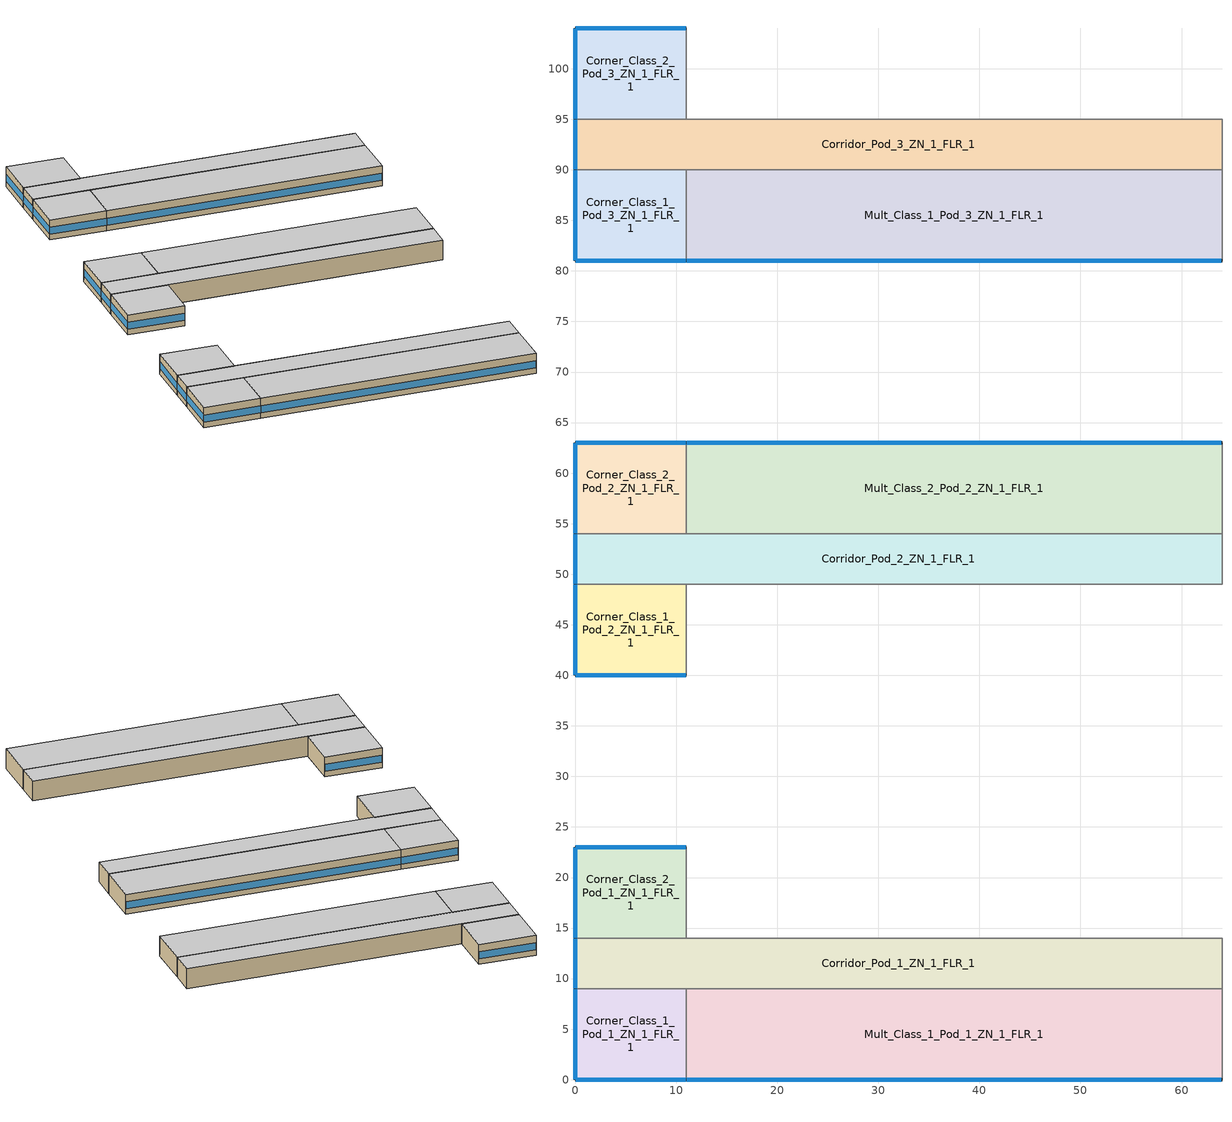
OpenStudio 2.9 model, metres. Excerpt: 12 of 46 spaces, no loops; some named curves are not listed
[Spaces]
Mult_Class_2_Pod_2_ZN_1_FLR_1
 floor ground: 64,63 64,54 11,54 11,63 z0
 wall outside (Mult_Class_2_Pod_2_ZN_1_FLR_1_Wall_3 Typical Insulated Steel Framed Exterior Wall R-11.9): 64,63 11,63 z0:4
 wall to Corner_Class_2_Pod_2_ZN_1_FLR_1: 11,63 11,54 z0:4
 wall to Corridor_Pod_2_ZN_1_FLR_1: 11,54 64,54 z0:4
 wall to Main_Corridor_ZN_1_FLR_1: 64,54 64,63 z0:4
 window: 63.95,63 11.05,63 z1.1:2.5
 ceiling to Mult_Class_2_Pod_2_ZN_1_FLR_2: 64,54 64,63 11,63 11,54 z4
Corner_Class_2_Pod_3_ZN_1_FLR_1
 floor ground: 11,104 11,95 0,95 0,104 z0
 wall outside (Corner_Class_2_Pod_3_ZN_1_FLR_1_Wall_4 Typical Insulated Steel Framed Exterior Wall R-11.9): 0,104 0,95 z0:4
 wall outside (Corner_Class_2_Pod_3_ZN_1_FLR_1_Wall_3 Typical Insulated Steel Framed Exterior Wall R-11.9): 11,104 0,104 z0:4
 wall to Corridor_Pod_3_ZN_1_FLR_1: 0,95 11,95 z0:4
 wall to Mult_Class_2_Pod_3_ZN_1_FLR_1: 11,95 11,104 z0:4
 window: 0,103.95 0,95.05 z1.1:2.52; 10.95,104 0.05,104 z1.1:2.51
 ceiling to Corner_Class_2_Pod_3_ZN_1_FLR_2: 11,95 11,104 0,104 0,95 z4
Mult_Class_1_Pod_1_ZN_1_FLR_1
 floor ground: 64,9 64,0 11,0 11,9 z0
 wall outside (Mult_Class_1_Pod_1_ZN_1_FLR_1_Wall_1 Typical Insulated Steel Framed Exterior Wall R-11.9): 11,0 64,0 z0:4
 wall to Lobby_ZN_1_FLR_1: 64,0 64,9 z0:4
 wall to Corner_Class_1_Pod_1_ZN_1_FLR_1: 11,9 11,0 z0:4
 wall to Corridor_Pod_1_ZN_1_FLR_1: 64,9 11,9 z0:4
 window: 11.05,0 63.95,0 z1.1:2.5
 ceiling to Mult_Class_1_Pod_1_ZN_1_FLR_2: 64,0 64,9 11,9 11,0 z4
Corner_Class_1_Pod_1_ZN_1_FLR_1
 floor ground: 11,9 11,0 0,0 0,9 z0
 wall outside (Corner_Class_1_Pod_1_ZN_1_FLR_1_Wall_1 Typical Insulated Steel Framed Exterior Wall R-11.9): 0,0 11,0 z0:4
 wall outside (Corner_Class_1_Pod_1_ZN_1_FLR_1_Wall_4 Typical Insulated Steel Framed Exterior Wall R-11.9): 0,9 0,0 z0:4
 wall to Corridor_Pod_1_ZN_1_FLR_1: 11,9 0,9 z0:4
 window: 0.05,0 10.95,0 z1.1:2.51; 0,8.95 0,0.05 z1.1:2.52
 ceiling to Corner_Class_1_Pod_1_ZN_1_FLR_2: 11,0 11,9 0,9 0,0 z4
Corner_Class_1_Pod_2_ZN_1_FLR_1
 floor ground: 11,49 11,40 0,40 0,49 z0
 wall outside (Corner_Class_1_Pod_2_ZN_1_FLR_1_Wall_1 Typical Insulated Steel Framed Exterior Wall R-11.9): 0,40 11,40 z0:4
 wall outside (Corner_Class_1_Pod_2_ZN_1_FLR_1_Wall_4 Typical Insulated Steel Framed Exterior Wall R-11.9): 0,49 0,40 z0:4
 wall to Mult_Class_1_Pod_2_ZN_1_FLR_1: 11,40 11,49 z0:4
 wall to Corridor_Pod_2_ZN_1_FLR_1: 11,49 0,49 z0:4
 window: 0.05,40 10.95,40 z1.1:2.51; 0,48.95 0,40.05 z1.1:2.52
 ceiling to Corner_Class_1_Pod_2_ZN_1_FLR_2: 11,40 11,49 0,49 0,40 z4
Corridor_Pod_2_ZN_1_FLR_1
 floor ground: 64,54 64,49 0,49 0,54 z0
 wall outside (Corridor_Pod_2_ZN_1_FLR_1_Wall_6 Typical Insulated Steel Framed Exterior Wall R-11.9): 0,54 0,49 z0:4
 wall to Corner_Class_2_Pod_2_ZN_1_FLR_1: 11,54 0,54 z0:4
 wall to Main_Corridor_ZN_1_FLR_1: 64,49 64,54 z0:4
 wall to Mult_Class_1_Pod_2_ZN_1_FLR_1: 11,49 64,49 z0:4
 window: 0,53.95 0,49.05 z1.1:2.53
 ceiling to Corridor_Pod_2_ZN_1_FLR_2: 64,49 64,54 0,54 0,49 z4
Corridor_Pod_1_ZN_1_FLR_1
 floor ground: 64,14 64,9 0,9 0,14 z0
 wall outside (Corridor_Pod_1_ZN_1_FLR_1_Wall_6 Typical Insulated Steel Framed Exterior Wall R-11.9): 0,14 0,9 z0:4
 wall to Mult_Class_2_Pod_1_ZN_1_FLR_1: 64,14 11,14 z0:4
 wall to Corner_Class_2_Pod_1_ZN_1_FLR_1: 11,14 0,14 z0:4
 wall to Lobby_ZN_1_FLR_1: 64,9 64,14 z0:4
 window: 0,13.95 0,9.05 z1.1:2.53
 ceiling to Corridor_Pod_1_ZN_1_FLR_2: 64,9 64,14 0,14 0,9 z4
Corridor_Pod_3_ZN_1_FLR_1
 floor ground: 64,95 64,90 0,90 0,95 z0
 wall outside (Corridor_Pod_3_ZN_1_FLR_1_Wall_6 Typical Insulated Steel Framed Exterior Wall R-11.9): 0,95 0,90 z0:4
 wall to Mult_Class_1_Pod_3_ZN_1_FLR_1: 11,90 64,90 z0:4
 wall to Bathrooms_ZN_1_FLR_1: 64,90 64,95 z0:4
 wall to Corner_Class_1_Pod_3_ZN_1_FLR_1: 0,90 11,90 z0:4
 wall to Mult_Class_2_Pod_3_ZN_1_FLR_1: 64,95 11,95 z0:4
 window: 0,94.95 0,90.05 z1.1:2.53
 ceiling to Corridor_Pod_3_ZN_1_FLR_2: 64,90 64,95 0,95 0,90 z4
Mult_Class_1_Pod_3_ZN_1_FLR_1
 floor ground: 64,90 64,81 11,81 11,90 z0
 wall outside (Mult_Class_1_Pod_3_ZN_1_FLR_1_Wall_1 Typical Insulated Steel Framed Exterior Wall R-11.9): 11,81 64,81 z0:4
 wall to Corner_Class_1_Pod_3_ZN_1_FLR_1: 11,90 11,81 z0:4
 wall to Main_Corridor_ZN_1_FLR_1: 64,81 64,90 z0:4
 window: 11.05,81 63.95,81 z1.1:2.5
 ceiling to Mult_Class_1_Pod_3_ZN_1_FLR_2: 64,81 64,90 11,90 11,81 z4
Corner_Class_2_Pod_2_ZN_1_FLR_1
 floor ground: 11,63 11,54 0,54 0,63 z0
 wall outside (Corner_Class_2_Pod_2_ZN_1_FLR_1_Wall_3 Typical Insulated Steel Framed Exterior Wall R-11.9): 11,63 0,63 z0:4
 wall outside (Corner_Class_2_Pod_2_ZN_1_FLR_1_Wall_4 Typical Insulated Steel Framed Exterior Wall R-11.9): 0,63 0,54 z0:4
 window: 10.95,63 0.05,63 z1.1:2.51; 0,62.95 0,54.05 z1.1:2.52
 ceiling to Corner_Class_2_Pod_2_ZN_1_FLR_2: 11,54 11,63 0,63 0,54 z4
Corner_Class_2_Pod_1_ZN_1_FLR_1
 floor ground: 11,23 11,14 0,14 0,23 z0
 wall outside (Corner_Class_2_Pod_1_ZN_1_FLR_1_Wall_4 Typical Insulated Steel Framed Exterior Wall R-11.9): 0,23 0,14 z0:4
 wall outside (Corner_Class_2_Pod_1_ZN_1_FLR_1_Wall_3 Typical Insulated Steel Framed Exterior Wall R-11.9): 11,23 0,23 z0:4
 wall to Mult_Class_2_Pod_1_ZN_1_FLR_1: 11,14 11,23 z0:4
 window: 0,22.95 0,14.05 z1.1:2.52; 10.95,23 0.05,23 z1.1:2.51
 ceiling to Corner_Class_2_Pod_1_ZN_1_FLR_2: 11,14 11,23 0,23 0,14 z4
Corner_Class_1_Pod_3_ZN_1_FLR_1
 floor ground: 11,90 11,81 0,81 0,90 z0
 wall outside (Corner_Class_1_Pod_3_ZN_1_FLR_1_Wall_4 Typical Insulated Steel Framed Exterior Wall R-11.9): 0,90 0,81 z0:4
 wall outside (Corner_Class_1_Pod_3_ZN_1_FLR_1_Wall_1 Typical Insulated Steel Framed Exterior Wall R-11.9): 0,81 11,81 z0:4
 window: 0.05,81 10.95,81 z1.1:2.51; 0,89.95 0,81.05 z1.1:2.52
 ceiling to Corner_Class_1_Pod_3_ZN_1_FLR_2: 11,81 11,90 0,90 0,81 z4
[Site]
El Paso International Ap  Ut_TX_USA: Latitude {deg}=31; Longitude {deg}=-106; Time Zone {hr}=-7; Elevation {m}=1186; Terrain=City
[Building]
-SecondarySchool-ASHRAE 169-2013-3B created: 2020-09-12 15:44:12 -0400: North Axis {deg}=0; Default Construction Set=90.1-2010 - SecSchl - ASHRAE 169-2013-3B; Standards Number of Stories=2; Standards Number of Above Ground Stories=2; Standards Building Type=SecondarySchool
[ClimateZones]
Climate Zone Institution Name 1=ASHRAE; Climate Zone Document Name 1=ANSI/ASHRAE Standard 169; Climate Zone Document Year 1=2006; Climate Zone Value 1=3B
[Site:WaterMainsTemperature]
Calculation Method=Correlation; Annual Average Outdoor Air Temperature {C}=17.9417; Maximum Difference In Monthly Average Outdoor Air Temperatures {deltaC}=21.1
[SizingPeriod:DesignDay] Barometric Pressure {Pa}=87865; Sky Clearness=0; Rain Indicator=0; Snow Indicator=0; Day of Month=21; Daylight Saving Time Indicator=0; Humidity Indicating Type=Wetbulb; Dry-Bulb Temperature Range Modifier Type=DefaultMultipliers
Name | Maximum Dry-Bulb Temperature {C} | Daily Dry-Bulb Temperature Range {deltaC} | Humidity Indicating Conditions at Maximum Dry-Bulb | Wind Speed {m/s} | Wind Direction {deg} | Month | Day Type | Solar Model Indicator | ASHRAE Taub | ASHRAE Taud
El Paso International Ap  Ut Ann Clg .4% Condns DB=>MWB | 38.1 | 13 | 18.1 | 3.9 | 280 | 7 | SummerDesignDay | ASHRAETau | 0.605 | 1.547
El Paso International Ap  Ut Ann Htg 99.6% Condns DB | -5.2 | 0 | -5.2 | 2.2 | 20 | 12 | WinterDesignDay | ASHRAEClearSky
[Site:GroundTemperature:BuildingSurface]
20.79, 20.78, 20.8, 20.86, 20.94, 23.2, 23.52, 23.58, 23.59, 21.3, 20.97, 20.84
[Material:NoMass] Thermal Absorptance=0.9; Solar Absorptance=0.7
Name | Roughness | Thermal Resistance {m2-K/W} | Visible Absorptance
CP02 CARPET PAD | VeryRough | 0.21648 | 0.8
Typical Insulation R-6.78 | Smooth | 1.19347 | 0.7
Typical Carpet Pad | Smooth | 0.21648 | 0.8
Typical Insulation R-9.73 | Smooth | 1.71283 | 0.7
Typical Insulation R-19.72 | Smooth | 3.4722 | 0.7
Typical Insulation R-0.58 | Smooth | 0.101875 | 0.7
Typical Insulation | Smooth | 0.0282222 | 0.7
Corner_Class_2_Pod_1_ZN_1_FLR_1_Wall_3 Typical Insulation R-9.73 1; Corner_Class_2_Pod_3_ZN_1_FLR_1_Wall_3 Typical Insulation R-9.73 1; Corner_Class_2_Pod_2_ZN_1_FLR_1_Wall_3 Typical Insulation R-9.73 1; Corner_Class_1_Pod_3_ZN_1_FLR_1_Wall_1 Typical Insulation R-9.73 1; Corner_Class_1_Pod_1_ZN_1_FLR_1_Wall_1 Typical Insulation R-9.73 1; Corner_Class_1_Pod_2_ZN_1_FLR_1_Wall_1 Typical Insulation R-9.73 1 | Smooth | 0.605799 | 0.7
Mult_Class_1_Pod_1_ZN_1_FLR_1_Wall_1 Typical Insulation R-9.73 1 | Smooth | 0.643159 | 0.7
Corridor_Pod_1_ZN_1_FLR_1_Wall_6 Typical Insulation R-9.73 1; Corridor_Pod_2_ZN_1_FLR_1_Wall_6 Typical Insulation R-9.73 1; Corridor_Pod_3_ZN_1_FLR_1_Wall_6 Typical Insulation R-9.73 1 | Smooth | 0.606958 | 0.7
Corner_Class_2_Pod_2_ZN_1_FLR_1_Wall_4 Typical Insulation R-9.73 1; Corner_Class_1_Pod_2_ZN_1_FLR_1_Wall_4 Typical Insulation R-9.73 1; Corner_Class_2_Pod_1_ZN_1_FLR_1_Wall_4 Typical Insulation R-9.73 1; Corner_Class_1_Pod_1_ZN_1_FLR_1_Wall_4 Typical Insulation R-9.73 1; Corner_Class_2_Pod_3_ZN_1_FLR_1_Wall_4 Typical Insulation R-9.73 1; Corner_Class_1_Pod_3_ZN_1_FLR_1_Wall_4 Typical Insulation R-9.73 1 | Smooth | 0.597286 | 0.7
Mult_Class_1_Pod_3_ZN_1_FLR_1_Wall_1 Typical Insulation R-9.73 1; Mult_Class_2_Pod_2_ZN_1_FLR_1_Wall_3 Typical Insulation R-9.73 1 | Smooth | 0.638096 | 0.7
[Material]
Name | Roughness | Thickness {m} | Conductivity {W/m-K} | Density {kg/m3} | Specific Heat {J/kg-K} | Thermal Absorptance | Solar Absorptance | Visible Absorptance
100mm Normalweight concrete floor | MediumSmooth | 0.1016 | 2.31 | 2322 | 832
G01 13mm gypsum board | Smooth | 0.0127 | 0.16 | 800 | 1090 | 0.9 | 0.7 | 0.5
4 in. Normalweight Concrete Floor | MediumRough | 0.1016 | 2.31 | 2322 | 832 | 0.9 | 0.7 | 0.7
25mm Stucco | Smooth | 0.0254 | 0.72 | 1856 | 840 | 0.9 | 0.7 | 0.7
5/8 in. Gypsum Board | MediumSmooth | 0.0159 | 0.16 | 800 | 1090 | 0.9 | 0.7 | 0.7
Roof Membrane - Highly Reflective | VeryRough | 0.0095 | 0.16 | 1121.29 | 1460 | 0.75 | 0.45 | 0.7
Metal Roof Surface; F08 Metal surface | Smooth | 0.0008 | 45.28 | 7824 | 500 | 0.9 | 0.7 | 0.7
8 in. Normalweight Concrete Floor | MediumRough | 0.2032 | 2.31 | 2322 | 832 | 0.9 | 0.7 | 0.7
8 in. Concrete Block Basement Wall | MediumRough | 0.2032 | 1.326 | 1842 | 912 | 0.9 | 0.7 | 0.7
G05 25mm wood | MediumSmooth | 0.0254 | 0.15 | 608 | 1630 | 0.9 | 0.5 | 0.5
Std Wood 6inch | MediumSmooth | 0.15 | 0.12 | 540 | 1210 | 0.9 | 0.7 | 0.7
[DefaultConstructionSet]
90.1-2010 - SecSchl - ASHRAE 169-2013-3B: Default Exterior Surface Constructions=Default Surface Constructions 1; Default Interior Surface Constructions=Default Surface Constructions 2; Default Ground Contact Surface Constructions=Default Surface Constructions 3; Default Exterior SubSurface Constructions=Default Sub Surface Constructions 1; Default Interior SubSurface Constructions=Default Sub Surface Constructions 2; Interior Partition Construction=Typical Interior Partition
[DefaultSurfaceConstructions]
Name | Floor Construction | Wall Construction | Roof Ceiling Construction
Default Surface Constructions 1 | Typical Insulated Exterior Mass Floor R-9.35 | Typical Insulated Steel Framed Exterior Wall R-11.9 | Typical IEAD Roof - Highly Reflective R-20.83
Default Surface Constructions 2 | Typical Interior Floor | Typical Interior Wall | Typical Interior Ceiling
Default Surface Constructions 3 | Smallhotel 2010 Slab Floor | Typical Insulated Basement Mass Wall
[Construction]
Typical Insulated Exterior Mass Floor R-9.35: Typical Insulation R-6.78, 4 in. Normalweight Concrete Floor, Typical Carpet Pad
Typical Insulated Steel Framed Exterior Wall R-11.9: 25mm Stucco, 5/8 in. Gypsum Board, Typical Insulation R-9.73, 5/8 in. Gypsum Board
Typical IEAD Roof - Highly Reflective R-20.83: Roof Membrane - Highly Reflective, Typical Insulation R-19.72, Metal Roof Surface
Typical Interior Floor: 100mm Normalweight concrete floor, CP02 CARPET PAD
Typical Interior Wall: G01 13mm gypsum board, G01 13mm gypsum board
Typical Interior Ceiling: CP02 CARPET PAD, 100mm Normalweight concrete floor
Smallhotel 2010 Slab Floor: 8 in. Normalweight Concrete Floor, CP02 CARPET PAD
Typical Insulated Basement Mass Wall: 8 in. Concrete Block Basement Wall
U 0.62 SHGC 0.25 Dbl Ref-C-H Clr 6mm/6mm Air: REF C CLEAR HI 6MM, AIR 6MM, CLEAR 6MM
Typical Insulated Metal Door R-1.43: F08 Metal surface, Typical Insulation R-0.58
U 0.88 SHGC 0.16 Sgl Ref-A-L Clr 6mm: REF A CLEAR LO 6MM
Typical Overhead Door: Typical Insulation
U 1.17 SHGC 0.39 Simple Glazing Skylight U-1.17 SHGC 0.39: U 1.17 SHGC 0.39 Simple Glazing U-1.17 SHGC 0.39
Typical Interior Window: Clear 3mm
Typical Interior Door; Typical Interior Partition: G05 25mm wood
InteriorFurnishings: Std Wood 6inch
Corner_Class_2_Pod_1_ZN_1_FLR_1_Wall_3 Typical Insulated Steel Framed Exterior Wall R-11.9: 25mm Stucco, 5/8 in. Gypsum Board, Corner_Class_2_Pod_1_ZN_1_FLR_1_Wall_3 Typical Insulation R-9.73 1, 5/8 in. Gypsum Board
Mult_Class_1_Pod_1_ZN_1_FLR_1_Wall_1 Typical Insulated Steel Framed Exterior Wall R-11.9: 25mm Stucco, 5/8 in. Gypsum Board, Mult_Class_1_Pod_1_ZN_1_FLR_1_Wall_1 Typical Insulation R-9.73 1, 5/8 in. Gypsum Board
Corner_Class_2_Pod_3_ZN_1_FLR_1_Wall_3 Typical Insulated Steel Framed Exterior Wall R-11.9: 25mm Stucco, 5/8 in. Gypsum Board, Corner_Class_2_Pod_3_ZN_1_FLR_1_Wall_3 Typical Insulation R-9.73 1, 5/8 in. Gypsum Board
Corridor_Pod_1_ZN_1_FLR_1_Wall_6 Typical Insulated Steel Framed Exterior Wall R-11.9: 25mm Stucco, 5/8 in. Gypsum Board, Corridor_Pod_1_ZN_1_FLR_1_Wall_6 Typical Insulation R-9.73 1, 5/8 in. Gypsum Board
Corner_Class_2_Pod_2_ZN_1_FLR_1_Wall_4 Typical Insulated Steel Framed Exterior Wall R-11.9: 25mm Stucco, 5/8 in. Gypsum Board, Corner_Class_2_Pod_2_ZN_1_FLR_1_Wall_4 Typical Insulation R-9.73 1, 5/8 in. Gypsum Board
Corner_Class_1_Pod_2_ZN_1_FLR_1_Wall_4 Typical Insulated Steel Framed Exterior Wall R-11.9: 25mm Stucco, 5/8 in. Gypsum Board, Corner_Class_1_Pod_2_ZN_1_FLR_1_Wall_4 Typical Insulation R-9.73 1, 5/8 in. Gypsum Board
Corner_Class_2_Pod_1_ZN_1_FLR_1_Wall_4 Typical Insulated Steel Framed Exterior Wall R-11.9: 25mm Stucco, 5/8 in. Gypsum Board, Corner_Class_2_Pod_1_ZN_1_FLR_1_Wall_4 Typical Insulation R-9.73 1, 5/8 in. Gypsum Board
Corner_Class_1_Pod_1_ZN_1_FLR_1_Wall_4 Typical Insulated Steel Framed Exterior Wall R-11.9: 25mm Stucco, 5/8 in. Gypsum Board, Corner_Class_1_Pod_1_ZN_1_FLR_1_Wall_4 Typical Insulation R-9.73 1, 5/8 in. Gypsum Board
Corner_Class_2_Pod_2_ZN_1_FLR_1_Wall_3 Typical Insulated Steel Framed Exterior Wall R-11.9: 25mm Stucco, 5/8 in. Gypsum Board, Corner_Class_2_Pod_2_ZN_1_FLR_1_Wall_3 Typical Insulation R-9.73 1, 5/8 in. Gypsum Board
Mult_Class_1_Pod_3_ZN_1_FLR_1_Wall_1 Typical Insulated Steel Framed Exterior Wall R-11.9: 25mm Stucco, 5/8 in. Gypsum Board, Mult_Class_1_Pod_3_ZN_1_FLR_1_Wall_1 Typical Insulation R-9.73 1, 5/8 in. Gypsum Board
Corner_Class_1_Pod_3_ZN_1_FLR_1_Wall_1 Typical Insulated Steel Framed Exterior Wall R-11.9: 25mm Stucco, 5/8 in. Gypsum Board, Corner_Class_1_Pod_3_ZN_1_FLR_1_Wall_1 Typical Insulation R-9.73 1, 5/8 in. Gypsum Board
Corridor_Pod_2_ZN_1_FLR_1_Wall_6 Typical Insulated Steel Framed Exterior Wall R-11.9: 25mm Stucco, 5/8 in. Gypsum Board, Corridor_Pod_2_ZN_1_FLR_1_Wall_6 Typical Insulation R-9.73 1, 5/8 in. Gypsum Board
Corner_Class_1_Pod_1_ZN_1_FLR_1_Wall_1 Typical Insulated Steel Framed Exterior Wall R-11.9: 25mm Stucco, 5/8 in. Gypsum Board, Corner_Class_1_Pod_1_ZN_1_FLR_1_Wall_1 Typical Insulation R-9.73 1, 5/8 in. Gypsum Board
Corner_Class_2_Pod_3_ZN_1_FLR_1_Wall_4 Typical Insulated Steel Framed Exterior Wall R-11.9: 25mm Stucco, 5/8 in. Gypsum Board, Corner_Class_2_Pod_3_ZN_1_FLR_1_Wall_4 Typical Insulation R-9.73 1, 5/8 in. Gypsum Board
Corner_Class_1_Pod_2_ZN_1_FLR_1_Wall_1 Typical Insulated Steel Framed Exterior Wall R-11.9: 25mm Stucco, 5/8 in. Gypsum Board, Corner_Class_1_Pod_2_ZN_1_FLR_1_Wall_1 Typical Insulation R-9.73 1, 5/8 in. Gypsum Board
Corridor_Pod_3_ZN_1_FLR_1_Wall_6 Typical Insulated Steel Framed Exterior Wall R-11.9: 25mm Stucco, 5/8 in. Gypsum Board, Corridor_Pod_3_ZN_1_FLR_1_Wall_6 Typical Insulation R-9.73 1, 5/8 in. Gypsum Board
Corner_Class_1_Pod_3_ZN_1_FLR_1_Wall_4 Typical Insulated Steel Framed Exterior Wall R-11.9: 25mm Stucco, 5/8 in. Gypsum Board, Corner_Class_1_Pod_3_ZN_1_FLR_1_Wall_4 Typical Insulation R-9.73 1, 5/8 in. Gypsum Board
Mult_Class_2_Pod_2_ZN_1_FLR_1_Wall_3 Typical Insulated Steel Framed Exterior Wall R-11.9: 25mm Stucco, 5/8 in. Gypsum Board, Mult_Class_2_Pod_2_ZN_1_FLR_1_Wall_3 Typical Insulation R-9.73 1, 5/8 in. Gypsum Board
[DefaultSubSurfaceConstructions]
Name | Fixed Window Construction | Operable Window Construction | Door Construction | Glass Door Construction | Overhead Door Construction | Skylight Construction | Tubular Daylight Dome Construction | Tubular Daylight Diffuser Construction
Default Sub Surface Constructions 1 | U 0.62 SHGC 0.25 Dbl Ref-C-H Clr 6mm/6mm Air | U 0.62 SHGC 0.25 Dbl Ref-C-H Clr 6mm/6mm Air | Typical Insulated Metal Door R-1.43 | U 0.88 SHGC 0.16 Sgl Ref-A-L Clr 6mm | Typical Overhead Door | U 1.17 SHGC 0.39 Simple Glazing Skylight U-1.17 SHGC 0.39 | Typical Interior Window | Typical Interior Window
Default Sub Surface Constructions 2 | Typical Interior Window | Typical Interior Window | Typical Interior Door
[WindowMaterial:Glazing] Optical Data Type=SpectralAverage; Infrared Transmittance at Normal Incidence=0; Front Side Infrared Hemispherical Emissivity=0.84; Conductivity {W/m-K}=0.9; Dirt Correction Factor for Solar and Visible Transmittance=1; Solar Diffusing=No
Name | Thickness {m} | Solar Transmittance at Normal Incidence | Front Side Solar Reflectance at Normal Incidence | Back Side Solar Reflectance at Normal Incidence | Visible Transmittance at Normal Incidence | Front Side Visible Reflectance at Normal Incidence | Back Side Visible Reflectance at Normal Incidence | Back Side Infrared Hemispherical Emissivity
REF C CLEAR HI 6MM | 0.006 | 0.2 | 0.16 | 0.39 | 0.22 | 0.17 | 0.35 | 0.55
CLEAR 6MM | 0.006 | 0.775 | 0.071 | 0.071 | 0.881 | 0.08 | 0.08 | 0.84
REF A CLEAR LO 6MM | 0.006 | 0.066 | 0.341 | 0.493 | 0.08 | 0.41 | 0.37 | 0.4
Clear 3mm | 0.003 | 0.837 | 0.075 | 0.075 | 0.898 | 0.081 | 0.081 | 0.84
[WindowMaterial:Gas]
AIR 6MM: Gas Type=Air; Thickness {m}=0.0063
[WindowMaterial:SimpleGlazingSystem]
U 1.17 SHGC 0.39 Simple Glazing U-1.17 SHGC 0.39: U-Factor {W/m2-K}=6.64357; Solar Heat Gain Coefficient=0.39; Visible Transmittance=0.23
[Space] Building Story=Building Story 1; Part of Total Floor Area=Yes
Name | Space Type | Thermal Zone
Corner_Class_1_Pod_2_ZN_1_FLR_1 | SecondarySchool Classroom | Corner_Class_1_Pod_2_ZN_1_FLR_1 ZN
Mult_Class_2_Pod_2_ZN_1_FLR_1 | SecondarySchool Classroom | Mult_Class_2_Pod_2_ZN_1_FLR_1 ZN
Mult_Class_1_Pod_3_ZN_1_FLR_1 | SecondarySchool Classroom | Mult_Class_1_Pod_3_ZN_1_FLR_1 ZN
Mult_Class_1_Pod_1_ZN_1_FLR_1 | SecondarySchool Classroom | Mult_Class_1_Pod_1_ZN_1_FLR_1 ZN
Corridor_Pod_1_ZN_1_FLR_1 | SecondarySchool Corridor | Corridor_Pod_1_ZN_1_FLR_1 ZN
Corner_Class_2_Pod_3_ZN_1_FLR_1 | SecondarySchool Classroom | Corner_Class_2_Pod_3_ZN_1_FLR_1 ZN
Corner_Class_1_Pod_1_ZN_1_FLR_1 | SecondarySchool Classroom | Corner_Class_1_Pod_1_ZN_1_FLR_1 ZN
Corridor_Pod_3_ZN_1_FLR_1 | SecondarySchool Corridor | Corridor_Pod_3_ZN_1_FLR_1 ZN
Corridor_Pod_2_ZN_1_FLR_1 | SecondarySchool Corridor | Corridor_Pod_2_ZN_1_FLR_1 ZN
Corner_Class_2_Pod_1_ZN_1_FLR_1 | SecondarySchool Classroom | Corner_Class_2_Pod_1_ZN_1_FLR_1 ZN
Corner_Class_1_Pod_3_ZN_1_FLR_1 | SecondarySchool Classroom | Corner_Class_1_Pod_3_ZN_1_FLR_1 ZN
Corner_Class_2_Pod_2_ZN_1_FLR_1 | SecondarySchool Classroom | Corner_Class_2_Pod_2_ZN_1_FLR_1 ZN
[BuildingStory]
Building Story 1: Nominal Z Coordinate {m}=0
[SpaceType] Standards Building Type=SecondarySchool
Name | Default Schedule Set | Design Specification Outdoor Air Object | Standards Space Type
SecondarySchool Corridor | SecondarySchool Corridor Schedule Set | SecondarySchool Corridor Ventilation | Corridor
SecondarySchool Classroom | SecondarySchool Classroom Schedule Set | SecondarySchool Classroom Ventilation | Classroom
[People:Definition]
SecondarySchool Classroom People Definition: Number of People Calculation Method=People/Area; People per Space Floor Area {person/m2}=0.376737; Fraction Radiant=0.3
[People]
SecondarySchool Classroom People: People Definition=SecondarySchool Classroom People Definition; Space or SpaceType=SecondarySchool Classroom; Work Efficiency Schedule=Work Efficiency Schedule; Clothing Insulation Schedule=Clothing Schedule; Air Velocity Schedule=Air Velocity Schedule; Multiplier=1
[Lights:Definition] Design Level Calculation Method=Watts/Area; Fraction Radiant=0.37; Fraction Visible=0.2
Name | Watts per Space Floor Area {W/m2}
SecondarySchool Classroom Lights Definition | 13.3472
SecondarySchool Corridor Lights Definition | 7.10418
[Lights] Fraction Replaceable=1
Name | Lights Definition | Space or SpaceType | Schedule
SecondarySchool Classroom Lights | SecondarySchool Classroom Lights Definition | SecondarySchool Classroom | SchoolSecondary BLDG_LIGHT_CLASSROOM_SCH_2010 OccSensor Reduction
SecondarySchool Corridor Lights | SecondarySchool Corridor Lights Definition | SecondarySchool Corridor
[ElectricEquipment:Definition] Design Level Calculation Method=Watts/Area; Fraction Radiant=0.5
Name | Watts per Space Floor Area {W/m2}
SecondarySchool Classroom Elec Equip Definition | 9.99967
SecondarySchool Corridor Elec Equip Definition | 3.98265
[ElectricEquipment]
Name | Electric Equipment Definition | Space or SpaceType
SecondarySchool Classroom Elec Equip | SecondarySchool Classroom Elec Equip Definition | SecondarySchool Classroom
SecondarySchool Corridor Elec Equip | SecondarySchool Corridor Elec Equip Definition | SecondarySchool Corridor
[DesignSpecification:OutdoorAir] Outdoor Air Method=Sum; Outdoor Air Flow per Person {m3/s-person}=0; Outdoor Air Flow Rate {m3/s}=0; Outdoor Air Flow Air Changes per Hour {1/hr}=0
Name | Outdoor Air Flow per Floor Area {m3/s-m2}
SecondarySchool Classroom Ventilation | 0.0023876
SecondarySchool Corridor Ventilation | 0.0003048
[DefaultScheduleSet] Number of People Schedule=SchoolSecondary BLDG_OCC_SCH; People Activity Level Schedule=SchoolSecondary ACTIVITY_SCH; Electric Equipment Schedule=SchoolSecondary BLDG_EQUIP_SCH; Infiltration Schedule=SchoolSecondary INFIL_SCH_PNNL
Name | Lighting Schedule
SecondarySchool Classroom Schedule Set | SchoolSecondary BLDG_LIGHT_CLASSROOM_SCH_2010
SecondarySchool Corridor Schedule Set | SchoolSecondary BLDG_LIGHT_CORRIDOR_SCH_2010
[ThermostatSetpoint:DualSetpoint] Heating Setpoint Temperature Schedule=SchoolSecondary HTGSETP_SCH_YES_OPTIMUM; Cooling Setpoint Temperature Schedule=SchoolSecondary CLGSETP_SCH_NO_SETBACK
SecondarySchool Classroom Thermostat 1; SecondarySchool Classroom Thermostat 3; SecondarySchool Classroom Thermostat 5; SecondarySchool Classroom Thermostat 7; SecondarySchool Classroom Thermostat 9; SecondarySchool Classroom Thermostat 11; SecondarySchool Corridor Thermostat 1; SecondarySchool Corridor Thermostat 3; SecondarySchool Corridor Thermostat 5; SecondarySchool Classroom Thermostat 13; SecondarySchool Classroom Thermostat 17; SecondarySchool Classroom Thermostat 20
[SpaceInfiltration:DesignFlowRate] Schedule=SchoolSecondary INFIL_SCH_PNNL; Design Flow Rate Calculation Method=Flow/ExteriorArea; Flow per Exterior Surface Area {m3/s-m2}=0.000569573; Constant Term Coefficient=0; Temperature Term Coefficient=0; Velocity Term Coefficient=0.224; Velocity Squared Term Coefficient=0
Name | Space or SpaceType
Corner_Class_1_Pod_1_ZN_1_FLR_1 Infiltration | Corner_Class_1_Pod_1_ZN_1_FLR_1
Corner_Class_1_Pod_2_ZN_1_FLR_1 Infiltration | Corner_Class_1_Pod_2_ZN_1_FLR_1
Corner_Class_1_Pod_3_ZN_1_FLR_1 Infiltration | Corner_Class_1_Pod_3_ZN_1_FLR_1
Corner_Class_2_Pod_1_ZN_1_FLR_1 Infiltration | Corner_Class_2_Pod_1_ZN_1_FLR_1
Corner_Class_2_Pod_2_ZN_1_FLR_1 Infiltration | Corner_Class_2_Pod_2_ZN_1_FLR_1
Corner_Class_2_Pod_3_ZN_1_FLR_1 Infiltration | Corner_Class_2_Pod_3_ZN_1_FLR_1
Corridor_Pod_1_ZN_1_FLR_1 Infiltration | Corridor_Pod_1_ZN_1_FLR_1
Corridor_Pod_2_ZN_1_FLR_1 Infiltration | Corridor_Pod_2_ZN_1_FLR_1
Corridor_Pod_3_ZN_1_FLR_1 Infiltration | Corridor_Pod_3_ZN_1_FLR_1
Mult_Class_1_Pod_1_ZN_1_FLR_1 Infiltration | Mult_Class_1_Pod_1_ZN_1_FLR_1
Mult_Class_1_Pod_3_ZN_1_FLR_1 Infiltration | Mult_Class_1_Pod_3_ZN_1_FLR_1
Mult_Class_2_Pod_2_ZN_1_FLR_1 Infiltration | Mult_Class_2_Pod_2_ZN_1_FLR_1
[ThermalZone] Use Ideal Air Loads=No
Name | Primary Daylighting Control | Fraction of Zone Controlled by Primary Daylighting Control | Secondary Daylighting Control | Fraction of Zone Controlled by Secondary Daylighting Control | Thermostat
Corner_Class_1_Pod_1_ZN_1_FLR_1 ZN | Corner_Class_1_Pod_1_ZN_1_FLR_1 Daylt Sensor 1 | 0.222 | Corner_Class_1_Pod_1_ZN_1_FLR_1 Daylt Sensor 2 | 0.222 | SecondarySchool Classroom Thermostat 1
Corner_Class_1_Pod_2_ZN_1_FLR_1 ZN | Corner_Class_1_Pod_2_ZN_1_FLR_1 Daylt Sensor 1 | 0.222 | Corner_Class_1_Pod_2_ZN_1_FLR_1 Daylt Sensor 2 | 0.222 | SecondarySchool Classroom Thermostat 3
Corner_Class_1_Pod_3_ZN_1_FLR_1 ZN | Corner_Class_1_Pod_3_ZN_1_FLR_1 Daylt Sensor 1 | 0.222 | Corner_Class_1_Pod_3_ZN_1_FLR_1 Daylt Sensor 2 | 0.222 | SecondarySchool Classroom Thermostat 5
Corner_Class_2_Pod_1_ZN_1_FLR_1 ZN | Corner_Class_2_Pod_1_ZN_1_FLR_1 Daylt Sensor 1 | 0.222 | Corner_Class_2_Pod_1_ZN_1_FLR_1 Daylt Sensor 2 | 0.222 | SecondarySchool Classroom Thermostat 7
Corner_Class_2_Pod_2_ZN_1_FLR_1 ZN | Corner_Class_2_Pod_2_ZN_1_FLR_1 Daylt Sensor 1 | 0.222 | Corner_Class_2_Pod_2_ZN_1_FLR_1 Daylt Sensor 2 | 0.222 | SecondarySchool Classroom Thermostat 9
Corner_Class_2_Pod_3_ZN_1_FLR_1 ZN | Corner_Class_2_Pod_3_ZN_1_FLR_1 Daylt Sensor 1 | 0.222 | Corner_Class_2_Pod_3_ZN_1_FLR_1 Daylt Sensor 2 | 0.222 | SecondarySchool Classroom Thermostat 11
Corridor_Pod_1_ZN_1_FLR_1 ZN |  |  |  |  | SecondarySchool Corridor Thermostat 1
Corridor_Pod_2_ZN_1_FLR_1 ZN |  |  |  |  | SecondarySchool Corridor Thermostat 3
Corridor_Pod_3_ZN_1_FLR_1 ZN |  |  |  |  | SecondarySchool Corridor Thermostat 5
Mult_Class_1_Pod_1_ZN_1_FLR_1 ZN | Mult_Class_1_Pod_1_ZN_1_FLR_1 Daylt Sensor 1 | 0.278 |  |  | SecondarySchool Classroom Thermostat 13
Mult_Class_1_Pod_3_ZN_1_FLR_1 ZN | Mult_Class_1_Pod_3_ZN_1_FLR_1 Daylt Sensor 1 | 0.278 |  |  | SecondarySchool Classroom Thermostat 17
Mult_Class_2_Pod_2_ZN_1_FLR_1 ZN | Mult_Class_2_Pod_2_ZN_1_FLR_1 Daylt Sensor 1 | 0.278 |  |  | SecondarySchool Classroom Thermostat 20
[AvailabilityManager:NightCycle] Applicability Schedule=Always On Discrete; Control Type=CycleOnAny; Thermostat Tolerance {deltaC}=1; Cycling Run Time {s}=1800
Availability Manager Night Cycle 1; Availability Manager Night Cycle 2; Availability Manager Night Cycle 3; Availability Manager Night Cycle 4; Availability Manager Night Cycle 5; Availability Manager Night Cycle 6; Availability Manager Night Cycle 7; Availability Manager Night Cycle 8; Availability Manager Night Cycle 9
[Refrigeration:Compressor] Refrigeration Compressor Power Curve=Old_Low_Temp_Comp_Pwr_Curve; Refrigeration Compressor Capacity Curve=Old_Low_Temp_Comp_Cap_Curve; Rated Return Gas Temperature {C}=18.3; Rated Subcooling {deltaC}=0
Refrigeration Compressor 1; Refrigeration Compressor 2; Refrigeration Compressor 3; Refrigeration Compressor 4; Refrigeration Compressor 5; Refrigeration Compressor 6; Refrigeration Compressor 7; Refrigeration Compressor 8; Refrigeration Compressor 9; Refrigeration Compressor 10; Refrigeration Compressor 11; Refrigeration Compressor 12; Refrigeration Compressor 13; Refrigeration Compressor 14; Refrigeration Compressor 15; Refrigeration Compressor 16; Refrigeration Compressor 17; Refrigeration Compressor 18; Refrigeration Compressor 19; Refrigeration Compressor 20
[InternalMass:Definition]
Internal Mass Definition 1: Construction=InteriorFurnishings; Design Level Calculation Method=SurfaceArea/Area; Surface Area per Space Floor Area=2
[InternalMass] Internal Mass Definition=Internal Mass Definition 1; Multiplier=1
Name | Space or SpaceType
Corner_Class_1_Pod_3_ZN_1_FLR_1 Mass | Corner_Class_1_Pod_3_ZN_1_FLR_1
Corridor_Pod_3_ZN_1_FLR_1 Mass | Corridor_Pod_3_ZN_1_FLR_1
Corner_Class_1_Pod_1_ZN_1_FLR_1 Mass | Corner_Class_1_Pod_1_ZN_1_FLR_1
Corner_Class_2_Pod_3_ZN_1_FLR_1 Mass | Corner_Class_2_Pod_3_ZN_1_FLR_1
Corner_Class_2_Pod_2_ZN_1_FLR_1 Mass | Corner_Class_2_Pod_2_ZN_1_FLR_1
Mult_Class_1_Pod_1_ZN_1_FLR_1 Mass | Mult_Class_1_Pod_1_ZN_1_FLR_1
Corner_Class_1_Pod_2_ZN_1_FLR_1 Mass | Corner_Class_1_Pod_2_ZN_1_FLR_1
Mult_Class_1_Pod_3_ZN_1_FLR_1 Mass | Mult_Class_1_Pod_3_ZN_1_FLR_1
Corridor_Pod_1_ZN_1_FLR_1 Mass | Corridor_Pod_1_ZN_1_FLR_1
Mult_Class_2_Pod_2_ZN_1_FLR_1 Mass | Mult_Class_2_Pod_2_ZN_1_FLR_1
Corridor_Pod_2_ZN_1_FLR_1 Mass | Corridor_Pod_2_ZN_1_FLR_1
Corner_Class_2_Pod_1_ZN_1_FLR_1 Mass | Corner_Class_2_Pod_1_ZN_1_FLR_1
[EnergyManagementSystem:Sensor] Output Variable or Output Meter Index Key=Environment
Name | Output Variable or Output Meter
Mains_Water_Temp_Sen | Site Mains Water Temperature
OAT; OAT_1; OAT_2; OAT_3; OAT_4; OAT_5; OAT_6 | Site Outdoor Air Drybulb Temperature
[EnergyManagementSystem:Actuator] Actuated Component Control Type=Schedule Value
Name | Actuated Component | Actuated Component Type
Mains_Water_Temp_Act | Mains Water Temperature | Schedule:Constant
AuditoriumZN1FLR1ZNPSZAC37HtgSch0; AuxGymZN1FLR1ZNPSZAC26HtgSch0; GymZN1FLR1ZNPSZAC15HtgSch0 | SchoolSecondary HTGSETP_SCH_PSZ_AC | Schedule:Year
AuditoriumZN1FLR1ZNPSZAC37ClgSch0; AuxGymZN1FLR1ZNPSZAC26ClgSch0; GymZN1FLR1ZNPSZAC15ClgSch0; VAVOTHERClgSch0; VAVPOD1ClgSch0; VAVPOD2ClgSch0; VAVPOD3ClgSch0 | SchoolSecondary CLGSETP_SCH_NO_SETBACK | Schedule:Year
VAVOTHERHtgSch0; VAVPOD1HtgSch0; VAVPOD2HtgSch0; VAVPOD3HtgSch0 | SchoolSecondary HTGSETP_SCH_YES_OPTIMUM | Schedule:Year
VAVOTHERHtgSch1 | SchoolSecondary HTGSETP_SCH_Setback | Schedule:Year
VAVOTHERClgSch1 | SchoolSecondary CLGSETP_SCH_Setback | Schedule:Year
[EnergyManagementSystem:Program]
Mains_Water_Prg: SET Mains_Water_Temp_Act = Mains_Water_Temp_Sen
AuditoriumZN1FLR1ZNPSZAC37OptimumStartProg0: IF DaylightSavings==0 && DayOfWeek>1 && Hour==5 && OAT<23.9 && OAT>1.7; SET AuditoriumZN1FLR1ZNPSZAC37ClgSch0 = 29.4; SET AuditoriumZN1FLR1ZNPSZAC37HtgSch0 = 15.6; ELSEIF DaylightSavings==0 && DayOfWeek==1 && Hour==7 && OAT<23.9 && OAT>1.7; SET AuditoriumZN1FLR1ZNPSZAC37ClgSch0 = 29.4; SET AuditoriumZN1FLR1ZNPSZAC37HtgSch0 = 15.6; ELSEIF DaylightSavings==1 && DayOfWeek>1 && Hour==4 && OAT<23.9 && OAT>1.7; SET AuditoriumZN1FLR1ZNPSZAC37ClgSch0 = 29.4; SET AuditoriumZN1FLR1ZNPSZAC37HtgSch0 = 15.6; ELSEIF DaylightSavings==1 && DayOfWeek==1 && Hour==6 && OAT<23.9 && OAT>1.7; SET AuditoriumZN1FLR1ZNPSZAC37ClgSch0 = 29.4; SET AuditoriumZN1FLR1ZNPSZAC37HtgSch0 = 15.6; ELSE; SET AuditoriumZN1FLR1ZNPSZAC37ClgSch0 = NULL; SET AuditoriumZN1FLR1ZNPSZAC37HtgSch0 = NULL; ENDIF
[Exterior:Lights:Definition]
Name | Design Level {W}
Occ Sensing Exterior Lights Def | 8552
NonDimming Exterior Lights Def | 441.8
[Exterior:Lights] Control Option=AstronomicalClock
Name | Exterior Lights Definition | Schedule
Occ Sensing Exterior Lights Def | Occ Sensing Exterior Lights Def | SchoolSecondary Exterior_lighting_schedule_b
NonDimming Exterior Lights Def | NonDimming Exterior Lights Def | SchoolSecondary Exterior_lighting_schedule_a
[Daylighting:Control] Position Z-Coordinate {m}=0.762; Illuminance Setpoint {lux}=500; Lighting Control Type=Stepped; Minimum Input Power Fraction for Continuous Dimming Control=0.3; Minimum Light Output Fraction for Continuous Dimming Control=0.2; Number of Stepped Control Steps=3; Probability Lighting will be Reset When Needed in Manual Stepped Control=1; Maximum Allowable Discomfort Glare Index=22
Name | Space | Position X-Coordinate {m} | Position Y-Coordinate {m}
Corner_Class_1_Pod_1_ZN_1_FLR_1 Daylt Sensor 1 | Corner_Class_1_Pod_1_ZN_1_FLR_1 | 5.5 | 1.65848
Corner_Class_1_Pod_1_ZN_1_FLR_1 Daylt Sensor 2 | Corner_Class_1_Pod_1_ZN_1_FLR_1 | 3.3459 | 4.5
Corner_Class_1_Pod_2_ZN_1_FLR_1 Daylt Sensor 1 | Corner_Class_1_Pod_2_ZN_1_FLR_1 | 5.5 | 1.65848
Corner_Class_1_Pod_2_ZN_1_FLR_1 Daylt Sensor 2 | Corner_Class_1_Pod_2_ZN_1_FLR_1 | 3.3459 | 4.5
Corner_Class_1_Pod_3_ZN_1_FLR_1 Daylt Sensor 1 | Corner_Class_1_Pod_3_ZN_1_FLR_1 | 5.5 | 1.65848
Corner_Class_1_Pod_3_ZN_1_FLR_1 Daylt Sensor 2 | Corner_Class_1_Pod_3_ZN_1_FLR_1 | 3.3459 | 4.5
Corner_Class_2_Pod_1_ZN_1_FLR_1 Daylt Sensor 1 | Corner_Class_2_Pod_1_ZN_1_FLR_1 | 1.66037 | 4.5
Corner_Class_2_Pod_1_ZN_1_FLR_1 Daylt Sensor 2 | Corner_Class_2_Pod_1_ZN_1_FLR_1 | 5.5 | 5.65792
Corner_Class_2_Pod_2_ZN_1_FLR_1 Daylt Sensor 1 | Corner_Class_2_Pod_2_ZN_1_FLR_1 | 1.66037 | 4.5
Corner_Class_2_Pod_2_ZN_1_FLR_1 Daylt Sensor 2 | Corner_Class_2_Pod_2_ZN_1_FLR_1 | 5.5 | 5.65792
Corner_Class_2_Pod_3_ZN_1_FLR_1 Daylt Sensor 1 | Corner_Class_2_Pod_3_ZN_1_FLR_1 | 1.66037 | 4.5
Corner_Class_2_Pod_3_ZN_1_FLR_1 Daylt Sensor 2 | Corner_Class_2_Pod_3_ZN_1_FLR_1 | 5.5 | 5.65792
Mult_Class_1_Pod_1_ZN_1_FLR_1 Daylt Sensor 1 | Mult_Class_1_Pod_1_ZN_1_FLR_1 | 26.5 | 1.65176
Mult_Class_1_Pod_3_ZN_1_FLR_1 Daylt Sensor 1 | Mult_Class_1_Pod_3_ZN_1_FLR_1 | 26.5 | 1.65176
Mult_Class_2_Pod_2_ZN_1_FLR_1 Daylt Sensor 1 | Mult_Class_2_Pod_2_ZN_1_FLR_1 | 26.5 | 7.34824
[Schedule:Ruleset]
Name | Default Day Schedule | Summer Design Day Schedule | Winter Design Day Schedule
Clothing Schedule | Clothing Schedule Default Winter Clothes
Air Velocity Schedule | Air Velocity Schedule Default
Work Efficiency Schedule | Work Efficiency Schedule Default
SchoolSecondary ACTIVITY_SCH | SchoolSecondary ACTIVITY_SCH Default | SchoolSecondary ACTIVITY_SCH Summer Design Day | SchoolSecondary ACTIVITY_SCH Winter Design Day
SchoolSecondary BLDG_EQUIP_SCH | SchoolSecondary BLDG_EQUIP_SCH Default | SchoolSecondary BLDG_EQUIP_SCH Summer Design Day | SchoolSecondary BLDG_EQUIP_SCH Winter Design Day
SchoolSecondary INFIL_SCH_PNNL | SchoolSecondary INFIL_SCH_PNNL Default | SchoolSecondary INFIL_SCH_PNNL Summer Design Day | SchoolSecondary INFIL_SCH_PNNL Winter Design Day
SchoolSecondary CLGSETP_SCH_NO_SETBACK | SchoolSecondary CLGSETP_SCH_NO_SETBACK Default | SchoolSecondary CLGSETP_SCH_NO_SETBACK Summer Design Day | SchoolSecondary CLGSETP_SCH_NO_SETBACK Winter Design Day
SchoolSecondary BLDG_OCC_SCH | SchoolSecondary BLDG_OCC_SCH Default | SchoolSecondary BLDG_OCC_SCH Summer Design Day 3 | SchoolSecondary BLDG_OCC_SCH Winter Design Day
SchoolSecondary BLDG_LIGHT_CLASSROOM_SCH_2010 | SchoolSecondary BLDG_LIGHT_CLASSROOM_SCH_2010 Default | SchoolSecondary BLDG_LIGHT_CLASSROOM_SCH_2010 Summer Design Day | SchoolSecondary BLDG_LIGHT_CLASSROOM_SCH_2010 Winter Design Day
SchoolSecondary HTGSETP_SCH_YES_OPTIMUM | SchoolSecondary HTGSETP_SCH_YES_OPTIMUM Default | SchoolSecondary HTGSETP_SCH_YES_OPTIMUM Summer Design Day | SchoolSecondary HTGSETP_SCH_YES_OPTIMUM Winter Design Day
SchoolSecondary BLDG_LIGHT_CORRIDOR_SCH_2010 | SchoolSecondary BLDG_LIGHT_CORRIDOR_SCH_2010 Default | SchoolSecondary BLDG_LIGHT_CORRIDOR_SCH_2010 Summer Design Day | SchoolSecondary BLDG_LIGHT_CORRIDOR_SCH_2010 Winter Design Day
SchoolSecondary Exterior_lighting_schedule_b | SchoolSecondary Exterior_lighting_schedule_b Default | SchoolSecondary Exterior_lighting_schedule_b Summer Design Day | SchoolSecondary Exterior_lighting_schedule_b Winter Design Day
SchoolSecondary Exterior_lighting_schedule_a | SchoolSecondary Exterior_lighting_schedule_a Default | SchoolSecondary Exterior_lighting_schedule_a Summer Design Day | SchoolSecondary Exterior_lighting_schedule_a Winter Design Day
SchoolSecondary BLDG_LIGHT_CLASSROOM_SCH_2010 OccSensor Reduction | SchoolSecondary BLDG_LIGHT_CLASSROOM_SCH_2010 Default 1 | SchoolSecondary BLDG_LIGHT_CLASSROOM_SCH_2010 Summer Design Day 1 | SchoolSecondary BLDG_LIGHT_CLASSROOM_SCH_2010 Winter Design Day 1
[Schedule:Day]
Clothing Schedule Default Winter Clothes; SchoolSecondary INFIL_SCH_PNNL Default; SchoolSecondary INFIL_SCH_PNNL Winter Design Day; SchoolSecondary BLDG_LIGHT_CLASSROOM_SCH_2010 Summer Design Day; SchoolSecondary BLDG_LIGHT_CORRIDOR_SCH_2010 Summer Design Day; SchoolSecondary BLDG_LIGHT_CLASSROOM_SCH_2010 Summer Design Day 1: 24, 0, 1
Clothing Schedule Summer Clothes: 24, 0, 0.5
Air Velocity Schedule Default: 24, 0, 0.2
Work Efficiency Schedule Default; SchoolSecondary BLDG_OCC_SCH Default; SchoolSecondary BLDG_OCC_SCH Winter Design Day; SchoolSecondary BLDG_OCC_SCH Wknd Day; SchoolSecondary BLDG_OCC_SCH Wknd Day 1; SchoolSecondary BLDG_LIGHT_CLASSROOM_SCH_2010 Winter Design Day; SchoolSecondary BLDG_LIGHT_CORRIDOR_SCH_2010 Winter Design Day; SchoolSecondary BLDG_LIGHT_CLASSROOM_SCH_2010 Winter Design Day 1: 24, 0, 0
SchoolSecondary ACTIVITY_SCH Default; SchoolSecondary ACTIVITY_SCH Winter Design Day; SchoolSecondary ACTIVITY_SCH Summer Design Day: 24, 0, 120
SchoolSecondary BLDG_EQUIP_SCH Default; SchoolSecondary BLDG_EQUIP_SCH Winter Design Day; SchoolSecondary BLDG_EQUIP_SCH Wknd Day: 24, 0, 0.35
SchoolSecondary BLDG_EQUIP_SCH Summer Design Day; SchoolSecondary BLDG_EQUIP_SCH Wkdy Day 1: 8, 0, 0.25, 17, 0, 0.5, 24, 0, 0.25
SchoolSecondary BLDG_EQUIP_SCH Wkdy Day; SchoolSecondary BLDG_EQUIP_SCH Wkdy Day 2: 8, 0, 0.35, 17, 0, 0.95, 24, 0, 0.35
SchoolSecondary BLDG_EQUIP_SCH Wknd Day 1: 24, 0, 0.25
SchoolSecondary INFIL_SCH_PNNL Summer Design Day; SchoolSecondary INFIL_SCH_PNNL SmrDsn|Wkdy Day: 7, 0, 1, 21, 0, 0.25, 24, 0, 1
SchoolSecondary CLGSETP_SCH_NO_SETBACK Default; SchoolSecondary CLGSETP_SCH_NO_SETBACK Summer Design Day: 24, 0, 24
SchoolSecondary CLGSETP_SCH_NO_SETBACK Winter Design Day: 24, 0, 29.44
SchoolSecondary BLDG_OCC_SCH Wkdy|SmrDsn Day; SchoolSecondary BLDG_OCC_SCH Summer Design Day 3; SchoolSecondary BLDG_OCC_SCH Wkdy|SmrDsn Day 2: 8, 0, 0, 16, 0, 0.95, 21, 0, 0.15, 24, 0, 0
SchoolSecondary BLDG_OCC_SCH Wkdy|SmrDsn Day 1: 8, 0, 0, 21, 0, 0.15, 24, 0, 0
SchoolSecondary BLDG_LIGHT_CLASSROOM_SCH_2010 Default; SchoolSecondary BLDG_LIGHT_CLASSROOM_SCH_2010 Wknd Day; SchoolSecondary BLDG_LIGHT_CLASSROOM_SCH_2010 Wknd Day 1; SchoolSecondary BLDG_LIGHT_CORRIDOR_SCH_2010 Default; SchoolSecondary BLDG_LIGHT_CORRIDOR_SCH_2010 Wknd Day; SchoolSecondary BLDG_LIGHT_CORRIDOR_SCH_2010 Wknd Day 1; SchoolSecondary BLDG_LIGHT_CLASSROOM_SCH_2010 Default 1; SchoolSecondary BLDG_LIGHT_CLASSROOM_SCH_2010 Wknd Day 2; SchoolSecondary BLDG_LIGHT_CLASSROOM_SCH_2010 Wknd Day 3: 24, 0, 0.1773
SchoolSecondary BLDG_LIGHT_CLASSROOM_SCH_2010 Wkdy Day; SchoolSecondary BLDG_LIGHT_CLASSROOM_SCH_2010 Wkdy Day 2: 7, 0, 0.1773, 8, 0, 0.9, 21, 0, 0.612, 24, 0, 0.1773
SchoolSecondary BLDG_LIGHT_CLASSROOM_SCH_2010 Wkdy Day 1: 8, 0, 0.1773, 20, 0, 0.34, 21, 0, 0.120564, 24, 0, 0.1773
SchoolSecondary HTGSETP_SCH_YES_OPTIMUM Default; SchoolSecondary HTGSETP_SCH_YES_OPTIMUM Summer Design Day: 24, 0, 15.6
SchoolSecondary HTGSETP_SCH_YES_OPTIMUM Wkdy Day: 6, 0, 15.6, 7, 0, 17.8, 8, 0, 20, 21, 0, 21, 24, 0, 15.6
SchoolSecondary HTGSETP_SCH_YES_OPTIMUM Winter Design Day: 24, 0, 21
SchoolSecondary BLDG_LIGHT_CORRIDOR_SCH_2010 Wkdy Day; SchoolSecondary BLDG_LIGHT_CORRIDOR_SCH_2010 Wkdy Day 2: 7, 0, 0.1773, 8, 0, 0.9, 21, 0, 0.84888, 24, 0, 0.1773
SchoolSecondary BLDG_LIGHT_CORRIDOR_SCH_2010 Wkdy Day 1: 8, 0, 0.1773, 20, 0, 0.4716, 21, 0, 0.167229, 24, 0, 0.1773
SchoolSecondary Exterior_lighting_schedule_b Default; SchoolSecondary Exterior_lighting_schedule_b Winter Design Day; SchoolSecondary Exterior_lighting_schedule_b Summer Design Day: 6, 0, 0.7, 24, 0, 1
SchoolSecondary Exterior_lighting_schedule_a Default; SchoolSecondary Exterior_lighting_schedule_a Winter Design Day; SchoolSecondary Exterior_lighting_schedule_a Summer Design Day: 6, 0, 0, 24, 0, 1
SchoolSecondary BLDG_LIGHT_CLASSROOM_SCH_2010 Wkdy Day 3; SchoolSecondary BLDG_LIGHT_CLASSROOM_SCH_2010 Wkdy Day 5: 7, 0, 0.1773, 8, 0, 0.612, 21, 0, 0.41616, 24, 0, 0.1773
SchoolSecondary BLDG_LIGHT_CLASSROOM_SCH_2010 Wkdy Day 4: 8, 0, 0.1773, 20, 0, 0.2312, 21, 0, 0.120564, 24, 0, 0.1773
[Schedule:Rule] Date Specification Type=DateRange
Name | Schedule Ruleset | Rule Order | Day Schedule | Start Month | Start Day | End Month | End Day | Apply Monday | Apply Tuesday | Apply Wednesday | Apply Thursday | Apply Friday | Apply Sunday | Apply Saturday
Schedule Rule 1 | Clothing Schedule | 0 | Clothing Schedule Summer Clothes | 5 | 1 | 9 | 30
Schedule Rule 12 | SchoolSecondary BLDG_EQUIP_SCH | 4 | SchoolSecondary BLDG_EQUIP_SCH Wkdy Day | 1 | 1 | 6 | 30 | Yes | Yes | Yes | Yes | Yes
Schedule Rule 13 | SchoolSecondary BLDG_EQUIP_SCH | 3 | SchoolSecondary BLDG_EQUIP_SCH Wkdy Day 1 | 7 | 1 | 9 | 1 | Yes | Yes | Yes | Yes | Yes
Schedule Rule 14 | SchoolSecondary BLDG_EQUIP_SCH | 2 | SchoolSecondary BLDG_EQUIP_SCH Wkdy Day 2 | 9 | 1 | 12 | 31 | Yes | Yes | Yes | Yes | Yes
Schedule Rule 15 | SchoolSecondary BLDG_EQUIP_SCH | 1 | SchoolSecondary BLDG_EQUIP_SCH Wknd Day | 1 | 1 | 6 | 30 |  |  |  |  |  | Yes | Yes
Schedule Rule 16 | SchoolSecondary BLDG_EQUIP_SCH | 0 | SchoolSecondary BLDG_EQUIP_SCH Wknd Day 1 | 7 | 1 | 9 | 1 |  |  |  |  |  | Yes | Yes
Schedule Rule 17 | SchoolSecondary INFIL_SCH_PNNL | 0 | SchoolSecondary INFIL_SCH_PNNL SmrDsn|Wkdy Day | 1 | 1 | 12 | 31 | Yes | Yes | Yes | Yes | Yes
Schedule Rule 29 | SchoolSecondary BLDG_OCC_SCH | 4 | SchoolSecondary BLDG_OCC_SCH Wkdy|SmrDsn Day | 1 | 1 | 6 | 15 | Yes | Yes | Yes | Yes | Yes
Schedule Rule 30 | SchoolSecondary BLDG_OCC_SCH | 3 | SchoolSecondary BLDG_OCC_SCH Wkdy|SmrDsn Day 1 | 6 | 16 | 9 | 15 | Yes | Yes | Yes | Yes | Yes
Schedule Rule 31 | SchoolSecondary BLDG_OCC_SCH | 2 | SchoolSecondary BLDG_OCC_SCH Wkdy|SmrDsn Day 2 | 9 | 16 | 12 | 31 | Yes | Yes | Yes | Yes | Yes
Schedule Rule 32 | SchoolSecondary BLDG_OCC_SCH | 1 | SchoolSecondary BLDG_OCC_SCH Wknd Day | 1 | 1 | 6 | 15 |  |  |  |  |  | Yes | Yes
Schedule Rule 33 | SchoolSecondary BLDG_OCC_SCH | 0 | SchoolSecondary BLDG_OCC_SCH Wknd Day 1 | 6 | 16 | 9 | 15 |  |  |  |  |  | Yes | Yes
Schedule Rule 34 | SchoolSecondary BLDG_LIGHT_CLASSROOM_SCH_2010 | 4 | SchoolSecondary BLDG_LIGHT_CLASSROOM_SCH_2010 Wkdy Day | 1 | 1 | 6 | 30 | Yes | Yes | Yes | Yes | Yes
Schedule Rule 35 | SchoolSecondary BLDG_LIGHT_CLASSROOM_SCH_2010 | 3 | SchoolSecondary BLDG_LIGHT_CLASSROOM_SCH_2010 Wkdy Day 1 | 7 | 1 | 9 | 1 | Yes | Yes | Yes | Yes | Yes
Schedule Rule 36 | SchoolSecondary BLDG_LIGHT_CLASSROOM_SCH_2010 | 2 | SchoolSecondary BLDG_LIGHT_CLASSROOM_SCH_2010 Wkdy Day 2 | 9 | 1 | 12 | 31 | Yes | Yes | Yes | Yes | Yes
Schedule Rule 37 | SchoolSecondary BLDG_LIGHT_CLASSROOM_SCH_2010 | 1 | SchoolSecondary BLDG_LIGHT_CLASSROOM_SCH_2010 Wknd Day | 1 | 1 | 6 | 30 |  |  |  |  |  | Yes | Yes
Schedule Rule 38 | SchoolSecondary BLDG_LIGHT_CLASSROOM_SCH_2010 | 0 | SchoolSecondary BLDG_LIGHT_CLASSROOM_SCH_2010 Wknd Day 1 | 7 | 1 | 9 | 1 |  |  |  |  |  | Yes | Yes
Schedule Rule 39 | SchoolSecondary HTGSETP_SCH_YES_OPTIMUM | 0 | SchoolSecondary HTGSETP_SCH_YES_OPTIMUM Wkdy Day | 1 | 1 | 12 | 31 | Yes | Yes | Yes | Yes | Yes
Schedule Rule 40 | SchoolSecondary BLDG_LIGHT_CORRIDOR_SCH_2010 | 4 | SchoolSecondary BLDG_LIGHT_CORRIDOR_SCH_2010 Wkdy Day | 1 | 1 | 6 | 30 | Yes | Yes | Yes | Yes | Yes
Schedule Rule 41 | SchoolSecondary BLDG_LIGHT_CORRIDOR_SCH_2010 | 3 | SchoolSecondary BLDG_LIGHT_CORRIDOR_SCH_2010 Wkdy Day 1 | 7 | 1 | 9 | 1 | Yes | Yes | Yes | Yes | Yes
Schedule Rule 42 | SchoolSecondary BLDG_LIGHT_CORRIDOR_SCH_2010 | 2 | SchoolSecondary BLDG_LIGHT_CORRIDOR_SCH_2010 Wkdy Day 2 | 9 | 1 | 12 | 31 | Yes | Yes | Yes | Yes | Yes
Schedule Rule 43 | SchoolSecondary BLDG_LIGHT_CORRIDOR_SCH_2010 | 1 | SchoolSecondary BLDG_LIGHT_CORRIDOR_SCH_2010 Wknd Day | 1 | 1 | 6 | 30 |  |  |  |  |  | Yes | Yes
Schedule Rule 44 | SchoolSecondary BLDG_LIGHT_CORRIDOR_SCH_2010 | 0 | SchoolSecondary BLDG_LIGHT_CORRIDOR_SCH_2010 Wknd Day 1 | 7 | 1 | 9 | 1 |  |  |  |  |  | Yes | Yes
Schedule Rule 118 | SchoolSecondary BLDG_LIGHT_CLASSROOM_SCH_2010 OccSensor Reduction | 0 | SchoolSecondary BLDG_LIGHT_CLASSROOM_SCH_2010 Wknd Day 2 | 7 | 1 | 9 | 1 |  |  |  |  |  | Yes | Yes
Schedule Rule 119 | SchoolSecondary BLDG_LIGHT_CLASSROOM_SCH_2010 OccSensor Reduction | 1 | SchoolSecondary BLDG_LIGHT_CLASSROOM_SCH_2010 Wknd Day 3 | 1 | 1 | 6 | 30 |  |  |  |  |  | Yes | Yes
Schedule Rule 120 | SchoolSecondary BLDG_LIGHT_CLASSROOM_SCH_2010 OccSensor Reduction | 2 | SchoolSecondary BLDG_LIGHT_CLASSROOM_SCH_2010 Wkdy Day 3 | 9 | 1 | 12 | 31 | Yes | Yes | Yes | Yes | Yes
Schedule Rule 121 | SchoolSecondary BLDG_LIGHT_CLASSROOM_SCH_2010 OccSensor Reduction | 3 | SchoolSecondary BLDG_LIGHT_CLASSROOM_SCH_2010 Wkdy Day 4 | 7 | 1 | 9 | 1 | Yes | Yes | Yes | Yes | Yes
Schedule Rule 122 | SchoolSecondary BLDG_LIGHT_CLASSROOM_SCH_2010 OccSensor Reduction | 4 | SchoolSecondary BLDG_LIGHT_CLASSROOM_SCH_2010 Wkdy Day 5 | 1 | 1 | 6 | 30 | Yes | Yes | Yes | Yes | Yes
